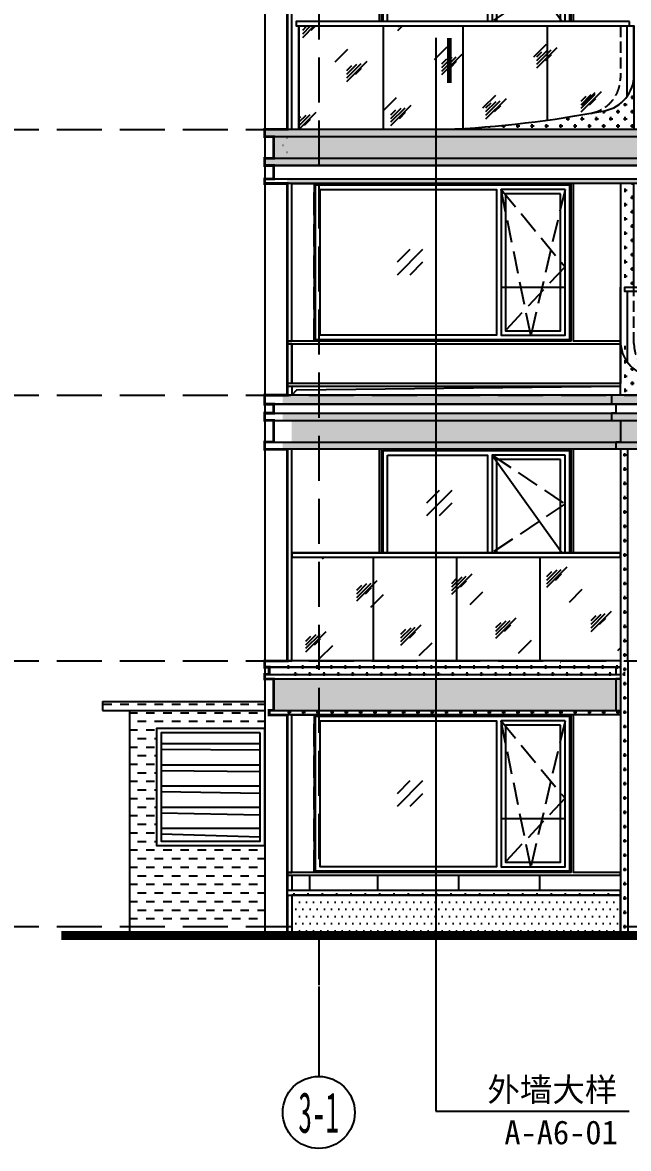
# Model space of a CAD drawing. Extents: x 646072 to 1012572, y -46617 to 16093.
# Drawn here: x 659430 to 666159, y -38015 to -25515 of the extents above; entities that cross this region are included whole.
import ezdxf
from ezdxf.enums import TextEntityAlignment as Align

# ---------------------------------------------------------------- set-up
doc = ezdxf.new("R2010")
doc.units = 0
doc.header["$LTSCALE"] = 1000
doc.header["$MEASUREMENT"] = 0
for name, pattern in [('3#楼-HZS$0$3#楼-HZS$0$__DASH', [0.35, 0.25, -0.1]), ('3#楼-HZS$0$3#楼-HZS$0$DASH', [0.35, 0.25, -0.1]), ('3#楼-HZS$0$DASH', [0.35, 0.25, -0.1]), ('3#楼-HZS$0$DOTE', [2.4200000000000004, 2, -0.2, 0.02, -0.2])]:
    doc.linetypes.add(name, pattern=pattern)
for name, color, linetype in [('3#楼-HZS$0$3#楼-HZS$0$00-立面灰色金属看线', 252, 'Continuous'), ('3#楼-HZS$0$3#楼-HZS$0$00-立面米色看线', 31, 'Continuous'), ('3#楼-HZS$0$3#楼-HZS$0$3#-轴号$0$A-ANNO-AXIS-CIRC', 3, 'Continuous'), ('3#楼-HZS$0$3#楼-HZS$0$3#-轴号$0$A-ANNO-AXIS-TEXT', 7, 'Continuous'), ('3#楼-HZS$0$3#楼-HZS$0$A-ANNO-SYMB', 3, 'Continuous'), ('3#楼-HZS$0$3#楼-HZS$0$A-DOOR', 51, 'Continuous'), ('3#楼-HZS$0$3#楼-HZS$0$A-ROOF', 241, 'Continuous'), ('3#楼-HZS$0$3#楼-HZS$0$DOTE', 1, '3#楼-HZS$0$DOTE'), ('3#楼-HZS$0$3#楼-HZS$0$ELEV-WIND', 4, 'Continuous'), ('3#楼-HZS$0$3#楼-HZS$0$RAIL', 163, 'Continuous'), ('3#楼-HZS$0$3#楼-HZS$0$WINDOW', 4, 'Continuous'), ('3#楼-HZS$0$3#楼-HZS$0$填充-浅黄色铝板', 30, 'Continuous'), ('3#楼-HZS$0$3#楼-HZS$0$填充-深灰色涂料', 11, 'Continuous'), ('3#楼-HZS$0$3#楼-HZS$0$填充-玻璃', 150, 'Continuous'), ('3#楼-HZS$0$3#楼-HZS$0$填充-银白色铝板', 115, 'Continuous'), ('3#楼-HZS$0$3#楼-HZS$0$轮廓', 255, 'Continuous'), ('3#楼-HZS$0$A-ANNO-INDX', 3, 'Continuous'), ('3#楼-HZS$0$A-ANNO-TEXT', 3, 'Continuous'), ('AXIS_TEXT', 7, 'Continuous')]:
    doc.layers.add(name, color=color, linetype=linetype)
doc.styles.add('3#楼-HZS$0$3#楼-HZS$0$3#-轴号$0$_TCH_AXIS', font='')
doc.styles.add('3#楼-HZS$0$_TCH_DIM', font='')
doc.styles.add('COMPLEX', font='COMPLEX')
doc.styles.get('3#楼-HZS$0$3#楼-HZS$0$3#-轴号$0$_TCH_AXIS').set_extended_font_data('SimSun')
doc.styles.get('3#楼-HZS$0$_TCH_DIM').set_extended_font_data('SimSun')
pattern_1 = [(0, (-5409.443961269106, -58333.21456829587), (79.375, 79.375), [39.6875, -119.0625]), (90, (-5389.600211269106, -58353.05831829587), (-79.375, 79.375), [39.6875, -119.0625])]
pattern_2 = [(0, (-5418.230445285677, -99899.72746543365), (79.375, 79.375), [39.6875, -119.0625]), (90, (-5398.386695285677, -99919.57121543365), (-79.375, 79.375), [39.6875, -119.0625])]
pattern_3 = [(45, (-5418.230445285677, -99859.72746543365), (-489.8835780060401, 489.8835780060401), [224, -576]), (45, (-5322.230445285677, -99819.72746543365), (-489.8835780060401, 489.8835780060401), [96, -704]), (45, (-5418.230445285677, -99819.72746543365), (-489.8835780060401, 489.8835780060401), [160, -640]), (45, (-5370.230445285677, -99859.72746543365), (537.401153701776, -537.4011537017761), [200, -600]), (45, (-5418.230445285677, -99899.72746543365), (-489.8835780060401, 489.8835780060401), [320, -480]), (45, (-5418.230445285677, -99779.72746543365), (-489.8835780060401, 489.8835780060401), [80, -720])]

# ---------------------------------------------------------------- blocks, each defined once
blk = doc.blocks.new('3#楼-HZS$0$3#楼-HZS$0$trrhgfhf')
blk.add_wipeout([(31145.938140649178, -102614.2620308483), (27495.76279635075, -102614.26203084795), (27495.76279635258, -101414.26203084803), (31145.938140649178, -101414.26203084801)]).dxf.layer = '3#楼-HZS$0$3#楼-HZS$0$A-ANNO-SYMB'
at = {"layer": '3#楼-HZS$0$3#楼-HZS$0$RAIL'}
blk.add_lwpolyline([(31145.938140649, -101414.262030848), (27495.76279635087, -101414.2620308479), (27495.76279635087, -101464.2620308479), (31145.75103497168, -101464.2620328052)], close=True, dxfattribs=at)
at = {"layer": '3#楼-HZS$0$3#楼-HZS$0$WINDOW'}
blk.add_lwpolyline([(31145.938140649, -102614.2620308481), (27495.76279635087, -102614.262030848), (27495.76279635087, -101414.2620308479), (31145.938140649, -101414.262030848)], close=True, dxfattribs=at)
for points in [[(28400.54780143767, -101463.9982042529), (28400.73490711511, -102613.9982033048)], [(29325.54777627764, -101463.847706212), (29325.73488195508, -102613.847705264)], [(30250.54775111773, -101463.6972081711), (30250.73485679505, -102613.6972072231)]]:
    blk.add_lwpolyline(points, dxfattribs=at)
blk = doc.blocks.new('3#楼-HZS$0$3#楼-HZS$0$FSD+5G04D+F970K')
at = {"layer": '3#楼-HZS$0$3#楼-HZS$0$ELEV-WIND', "color": 8, "linetype": '3#楼-HZS$0$3#楼-HZS$0$__DASH'}
blk.add_lwpolyline([(72399.82974499092, -27578.00334601343), (70300, -27578.00334601343), (70300, -29928.00334601331), (72399.82974499092, -29928.00334601337)], close=True, dxfattribs=at)
at = {"layer": '3#楼-HZS$0$3#楼-HZS$0$ELEV-WIND'}
for points in [[(72384.82974499092, -27593.00334601343), (70315, -27593.00334601343), (70315, -29913.00334601331), (72384.82974499092, -29913.00334601337)], [(70365, -27643.00334601343), (71175, -27643.00334601343), (71175, -29863.00334601331), (70365, -29863.00334601331)], [(70415, -27693.00334601343), (71125, -27693.00334601343), (71125, -29813.00334601331), (70415, -29813.00334601331)], [(72334.82974499092, -27643.00334601343), (71225, -27643.00334601343), (71225, -29863.00334601331), (72334.82974499092, -29863.00334601337)]]:
    blk.add_lwpolyline(points, close=True, dxfattribs=at)
at = {"layer": '3#楼-HZS$0$3#楼-HZS$0$ELEV-WIND', "color": 8}
blk.add_lwpolyline([(71175, -27643.00334601343), (70365, -28778.00334601337), (71175, -29863.00334601331)], dxfattribs=at)
at = {"layer": '3#楼-HZS$0$3#楼-HZS$0$ELEV-WIND', "color": 8, "linetype": '3#楼-HZS$0$DASH'}
blk.add_lwpolyline([(71175, -27643.00334601343), (70365, -28185.50334601344), (71175, -28728.00334601346)], dxfattribs=at)
blk = doc.blocks.new('3#楼-HZS$0$3#楼-HZS$0$dfjh0fg4+l70')
at = {"layer": '3#楼-HZS$0$3#楼-HZS$0$00-立面灰色金属看线', "elevation": 1e-08}
blk.add_lwpolyline([(383480.3898287762, -393536.572422593), (383480.3898287762, -393636.5724226052), (383530.3898287762, -393636.5724226052), (383530.3898287762, -393736.5724226052), (383480.3898287762, -393736.5724226052), (383480.3898287762, -393816.5724225931), (383580.3898287762, -393816.5724225931), (383580.3898287762, -394056.5724225931), (383530.3898287762, -394056.5724225931), (383530.3898287762, -394136.572422593)], dxfattribs=at)
at = {"layer": '3#楼-HZS$0$3#楼-HZS$0$00-立面灰色金属看线'}
for points in [[(379879.6870688284, -396486.5724225931), (379929.6870688284, -396486.5724225931), (379929.6870688284, -394136.5724225932), (379879.6870688284, -394136.5724225932)], [(380929.8566514028, -394136.5724225931), (380899.8566514028, -394136.5724225931), (380899.8566514028, -396486.5724225931), (380929.8566514028, -396486.5724225931)], [(383059.6863963937, -394136.5724225931), (383029.6863963937, -394136.5724225931), (383029.6863963937, -396486.5724225931), (383059.6863963937, -396486.5724225931)]]:
    blk.add_lwpolyline(points, close=True, dxfattribs=at)
at = {"layer": '3#楼-HZS$0$3#楼-HZS$0$00-立面米色看线'}
for points in [[(390679.7804614676, -393536.5724225931), (379629.7618430424, -393536.54462135), (379629.7618430424, -393636.5446213622), (390679.7804614676, -393636.5724226053)], [(390679.7804614676, -393636.5724226053), (379729.7618430424, -393636.5446213622), (379729.7618430424, -393736.5446213622), (379629.7618430424, -393736.5446213622), (379629.7618430424, -393816.54462135), (379729.7618430424, -393816.54462135), (379729.7618430424, -394056.54462135), (390679.7804614676, -394056.5724225931)], [(379729.7618430424, -393736.5446213622), (390679.7804614676, -393736.5724226053)], [(379729.7618430424, -393816.54462135), (390679.7804614676, -393816.5724225931)], [(390679.7804614676, -394136.5724225931), (379629.7638571423, -394136.54462135), (379629.7638571423, -394056.54462135), (390679.7804614676, -394056.5724225931)], [(383660.2979005228, -394136.5724225931), (383660.2979005228, -396486.5724225931)]]:
    blk.add_lwpolyline(points, dxfattribs=at)
at = {"layer": '3#楼-HZS$0$3#楼-HZS$0$00-立面灰色金属看线', "extrusion": (0, 0, -1), "zscale": -1}
blk.add_blockref('3#楼-HZS$0$3#楼-HZS$0$FSD+5G04D+F970K', (-453329.6863963937, -366558.5690765797), dxfattribs=at)
at = {"layer": '3#楼-HZS$0$3#楼-HZS$0$A-ANNO-SYMB'}
blk.add_blockref('3#楼-HZS$0$3#楼-HZS$0$trrhgfhf', (352433.9242724758, -293872.3103917451), dxfattribs=at)
at = {"layer": '3#楼-HZS$0$3#楼-HZS$0$00-立面米色看线'}
blk.add_lwpolyline([(383580.2979005228, -394136.5724225931), (383580.2979005228, -396486.5724225931)], dxfattribs=at)
blk = doc.blocks.new('3#楼-HZS$0$3#楼-HZS$0$dfg56h4f+g9h0k7')
at = {"layer": '3#楼-HZS$0$3#楼-HZS$0$RAIL'}
blk.add_lwpolyline([(426648.4870681694, -363619.9774678481), (419599.1988836443, -363619.9516390706), (419599.1988836443, -363569.9516390706), (426648.4870681694, -363569.9774678481)], dxfattribs=at)
at = {"layer": '3#楼-HZS$0$3#楼-HZS$0$WINDOW'}
for points in [[(419629.1323021718, -364408.5213985445), (419629.1323021718, -363619.9516390706)], [(420648.4871339675, -364678.3272112879), (420648.4871339675, -363619.9516390706)], [(421648.4871339675, -364769.9774678481), (421648.4871339675, -363619.9516390706)], [(422648.4871339675, -364769.9774678481), (422648.4871339675, -363619.9516390706)], [(423648.4871339675, -364769.9774678481), (423648.4871339675, -363619.9516390706)], [(424648.4871339675, -364769.9774678481), (424648.4871339675, -363619.9516390706)], [(425648.4871339675, -364769.9774678481), (425648.4871339675, -363619.9516390706)], [(426648.4871339675, -364769.9774678481), (426648.4871339675, -363619.9516390706)]]:
    blk.add_lwpolyline(points, dxfattribs=at)
blk = doc.blocks.new('3#楼-HZS$0$3#楼-HZS$0$tregfdgdg')
blk.add_wipeout([(55550.89403557477, -25728.00311066766), (62650.60256147907, -25728.003421576577), (62650.569237843745, -26928.00333677453), (55550.89403557475, -26928.002877755564)]).dxf.layer = '3#楼-HZS$0$3#楼-HZS$0$RAIL'
at = {"layer": '3#楼-HZS$0$3#楼-HZS$0$00-立面米色看线'}
blk.add_line((55550.89403557475, -25728.00311066769), (55550.89403557475, -26326.5638645424), dxfattribs=at)
at = {"layer": '3#楼-HZS$0$3#楼-HZS$0$00-立面米色看线', "linetype": '3#楼-HZS$0$3#楼-HZS$0$__DASH', "ltscale": 0.5}
blk.add_line((55700.8940344759, -26354.41373131936), (55700.8940344759, -25728.00311317149), dxfattribs=at)
at = {"layer": '3#楼-HZS$0$3#楼-HZS$0$00-立面米色看线'}
blk.add_lwpolyline([(62650.24880157225, -26927.97750730492), (55550.89403557475, -26927.95167967031), (55550.89403557475, -25728.00311066769)], dxfattribs=at)
for centre, radius, start, end in [((55950.89403557475, -26326.5638645424), 400, 180, 259.1128618920542), ((58187.79559126403, -14696.43916359753), 12243.29046884241, 259.1128618920542, 267.4866183300693)]:
    blk.add_arc(centre, radius, start, end, dxfattribs=at)
at = {"layer": '3#楼-HZS$0$3#楼-HZS$0$00-立面米色看线', "linetype": '3#楼-HZS$0$3#楼-HZS$0$__DASH', "ltscale": 0.5}
blk.add_arc((56100.8940344759, -26354.41373131936), 400, 180, 259.8509425689774, dxfattribs=at)
blk.add_blockref('3#楼-HZS$0$3#楼-HZS$0$dfg56h4f+g9h0k7', (-363998.238266597, 337841.9575340021))
blk = doc.blocks.new('3#楼-HZS$0$3#楼-HZS$0$asd+g04ds+9gj0')
at = {"layer": '3#楼-HZS$0$3#楼-HZS$0$ELEV-WIND', "color": 8, "linetype": '3#楼-HZS$0$3#楼-HZS$0$__DASH'}
blk.add_lwpolyline([(73199.99932756531, -24578.00334601343), (70349.99921368272, -24578.00334601343), (70349.99921368272, -26328.00334601343), (73199.99932756531, -26328.00334601349)], close=True, dxfattribs=at)
at = {"layer": '3#楼-HZS$0$3#楼-HZS$0$ELEV-WIND'}
for points in [[(73184.99932756531, -24593.00334601343), (70364.99921368272, -24593.00334601343), (70364.99921368272, -26313.00334601343), (73184.99932756531, -26313.00334601343)], [(70414.99921368272, -24643.00334601343), (71124.99921368272, -24643.00334601343), (71124.99921368272, -26263.00334601343), (70414.99921368272, -26263.00334601343)], [(70464.99921368272, -24693.00334601343), (71074.99921368272, -24693.00334601343), (71074.99921368272, -26213.00334601343), (70464.99921368272, -26213.00334601343)], [(73134.99932756531, -24643.00334601343), (71174.99921368272, -24643.00334601343), (71174.99921368272, -26263.00334601343), (73134.99932756531, -26263.00334601343)]]:
    blk.add_lwpolyline(points, close=True, dxfattribs=at)
at = {"layer": '3#楼-HZS$0$3#楼-HZS$0$ELEV-WIND', "color": 8, "linetype": '3#楼-HZS$0$3#楼-HZS$0$DASH'}
for points in [[(71124.99921368272, -24643.00334601343), (70414.99921368272, -25503.00334601343), (71124.99921368272, -26263.00334601343)], [(70414.99921368272, -24643.00334601343), (70794.99921368272, -26263.00334601343), (71124.99921368272, -24643.00334601343)]]:
    blk.add_lwpolyline(points, dxfattribs=at)
at = {"layer": '3#楼-HZS$0$3#楼-HZS$0$ELEV-WIND', "color": 8}
blk.add_lwpolyline([(71124.99921368272, -25728.00334601344), (70414.99921368272, -25728.00334601343)], dxfattribs=at)
blk = doc.blocks.new('3#楼-HZS$0$3#楼-HZS$0$ZASFG501+DF9GJ04+G9K0')
at = {"layer": '3#楼-HZS$0$3#楼-HZS$0$00-立面灰色金属看线'}
for points in [[(379880.0282794286, -388823.6017835304), (379930.0282794286, -388823.6017835304), (379930.0282794286, -387073.6017835304), (379880.0282794286, -387073.6017835304)], [(380180.0299354747, -388823.6017835304), (379930.0282794286, -388823.6017835304), (379930.0282794286, -387073.6017835304), (380180.0299354747, -387073.6017835304)], [(379930.0282794286, -389293.6017835303), (379880.0282794286, -389293.6017835303), (379880.0282794286, -388853.6017835304), (379930.0282794286, -388853.6017835304)], [(379930.0282794286, -389423.6017835303), (379880.0282794286, -389423.6017835303), (379880.0282794286, -389323.6017835303), (379930.0282794286, -389323.6017835303)]]:
    blk.add_lwpolyline(points, close=True, dxfattribs=at)
at = {"layer": '3#楼-HZS$0$3#楼-HZS$0$00-立面米色看线'}
for points in [[(390679.7804614676, -386473.5758303019), (379629.6927040722, -386473.6017836616), (379629.6927040722, -386553.6017836739), (390679.7804614676, -386553.5758303141)], [(390679.7804614676, -386553.5758899773), (379729.6927040722, -386553.6017836739), (379729.6927040722, -386793.6017836739), (379629.6927040722, -386793.6017836739), (379629.6927040722, -386873.6017836617), (379729.6927040722, -386873.6017836617), (379729.6927040722, -387023.6017836617), (390679.7804614676, -387023.5759499059)], [(379729.6931606771, -386793.6017836733), (390679.7809180724, -386793.5758899768)], [(379729.6931835937, -386873.6017836611), (390679.7809409893, -386873.5759499053)], [(390679.7804614676, -387073.5758899652), (379629.6927040722, -387073.6017836617), (379629.6927040722, -387023.6017836617), (390679.7804614676, -387023.5758899652)]]:
    blk.add_lwpolyline(points, dxfattribs=at)
at = {"layer": '3#楼-HZS$0$3#楼-HZS$0$00-立面灰色金属看线', "xscale": -1}
blk.add_blockref('3#楼-HZS$0$3#楼-HZS$0$asd+g04ds+9gj0', (453379.6721859712, -362495.598437517), dxfattribs=at)
at = {"layer": '3#楼-HZS$0$3#楼-HZS$0$RAIL'}
blk.add_blockref('3#楼-HZS$0$3#楼-HZS$0$tregfdgdg', (328029.5316598953, -362495.598437517), dxfattribs=at)
at = {"layer": '3#楼-HZS$0$3#楼-HZS$0$00-立面灰色金属看线'}
for points in [[(383059.6729722884, -387073.6017835304), (383029.6729722884, -387073.6017835304), (383029.6729722884, -388823.6017835304), (379880.0282794286, -388823.6017835304), (379880.0282794286, -388853.6017835304), (383580.3898287762, -388853.6017835304), (383580.3898287762, -388823.6017835304), (383059.6729722884, -388823.6017835304)], [(379930.0282794286, -388853.6017835304), (383580.3898287762, -388853.6017835304), (383580.3898287762, -389293.6017835303), (379930.0282794286, -389293.6017835303)], [(383580.3898287762, -389293.6017835303), (379880.0282794286, -389293.6017835303), (379880.0282794286, -389323.6017835303), (383580.3898287762, -389323.6017835303)]]:
    blk.add_lwpolyline(points, close=True, dxfattribs=at)
blk.add_lwpolyline([(379930.0282794286, -389423.6017835303), (379985.2210296255, -389362.8745285232), (383580.3898287762, -389323.6017835303)], dxfattribs=at)
at = {"layer": '3#楼-HZS$0$3#楼-HZS$0$00-立面米色看线'}
blk.add_lwpolyline([(383730.3898276775, -388223.6017835303), (383730.3898276775, -387073.6017835304), (383580.3898287762, -387073.6017835304), (383580.3898287762, -388223.6017835303)], dxfattribs=at)
blk = doc.blocks.new('3#楼-HZS$0$3#楼-HZS$0$dfj50fg+k')
blk.add_wipeout([(378898.5012305093, -143401.86609311114), (378928.50123050774, -143401.86609311114), (378928.50123050774, -144551.8660931146), (382649.0442849741, -144551.86609311457), (382649.04428562766, -143351.8660931146), (378898.5012305093, -143351.8660931146)]).dxf.layer = '3#楼-HZS$0$3#楼-HZS$0$A-ANNO-SYMB'
at = {"layer": '3#楼-HZS$0$3#楼-HZS$0$00-立面灰色金属看线'}
blk.add_lwpolyline([(378928.5012305076, -143401.8660931145), (382649.0442849741, -143401.8660931145), (382649.0442849741, -144551.8660931145), (378928.5012305076, -144551.8660931145)], close=True, dxfattribs=at)
at = {"layer": '3#楼-HZS$0$3#楼-HZS$0$00-立面米色看线', "linetype": '3#楼-HZS$0$3#楼-HZS$0$__DASH', "ltscale": 0.5}
blk.add_line((382499.0442867253, -143401.8660931144), (382499.0442867253, -143978.3281461251), dxfattribs=at)
at = {"layer": '3#楼-HZS$0$3#楼-HZS$0$00-立面米色看线'}
blk.add_line((382649.0442856266, -143978.3281461251), (382649.0442856266, -143401.8660931144), dxfattribs=at)
blk.add_lwpolyline([(382649.0442856266, -143401.8660931144), (382649.0442849741, -144551.8660844737), (380549.0442956116, -144551.8660855801)], dxfattribs=at)
at = {"layer": '3#楼-HZS$0$3#楼-HZS$0$00-立面米色看线', "linetype": '3#楼-HZS$0$3#楼-HZS$0$__DASH', "ltscale": 0.5}
blk.add_arc((382099.0442867253, -143978.3281461251), 400, 280.1490574310227, 0, dxfattribs=at)
at = {"layer": '3#楼-HZS$0$3#楼-HZS$0$00-立面米色看线'}
for centre, radius, start, end in [((382249.0442856266, -143950.4782793481), 400, 280.8871381079459, 0), ((380012.1427299373, -132320.3535784032), 12243.29046884241, 272.5133816732625, 280.8871381079459)]:
    blk.add_arc(centre, radius, start, end, dxfattribs=at)
at = {"layer": '3#楼-HZS$0$3#楼-HZS$0$RAIL'}
blk.add_lwpolyline([(382599.0442856266, -143351.8660931145), (378898.5012305076, -143351.8660931145), (378898.5012305076, -143401.8660931145), (382599.0442856266, -143401.8660931145)], close=True, dxfattribs=at)
at = {"layer": '3#楼-HZS$0$3#楼-HZS$0$WINDOW'}
for points in [[(378928.5012305076, -143401.8660931145), (378928.5012305076, -144551.8660931145)], [(379863.6369942874, -143401.8660931145), (379863.6369942874, -144551.8660931145)], [(380748.7727580671, -143401.8660931145), (380748.7727580671, -144541.4639087335)], [(381683.9085218469, -143401.8660931145), (381683.9085218469, -144448.97100338)], [(382569.0442856266, -143401.8660931145), (382569.0442856266, -144190.4782793481)]]:
    blk.add_lwpolyline(points, dxfattribs=at)
blk = doc.blocks.new('3#楼-HZS$0$3#楼-HZS$0$dfj54+gf90l7')
at = {"layer": '3#楼-HZS$0$3#楼-HZS$0$00-立面灰色金属看线'}
for points in [[(379879.6870688284, -382531.1942758777), (379929.6870688284, -382531.1942758777), (379929.6870688284, -380181.1942758778), (379879.6870688284, -380181.1942758778)], [(380929.8566514028, -380181.1942758777), (380899.8566514028, -380181.1942758777), (380899.8566514028, -382531.1942758777), (380929.8566514028, -382531.1942758777)], [(383059.6863963937, -380181.1942758777), (383029.6863963937, -380181.1942758777), (383029.6863963937, -382531.1942758777), (383059.6863963937, -382531.1942758777)]]:
    blk.add_lwpolyline(points, close=True, dxfattribs=at)
at = {"layer": '3#楼-HZS$0$3#楼-HZS$0$00-立面灰色金属看线', "extrusion": (0, 0, -1), "zscale": -1}
blk.add_blockref('3#楼-HZS$0$3#楼-HZS$0$FSD+5G04D+F970K', (-453329.6863963937, -352603.1951618173), dxfattribs=at)
blk.add_blockref('3#楼-HZS$0$3#楼-HZS$0$dfj50fg+k', (1081.185838320758, -237979.3281827631))
blk = doc.blocks.new('3#楼-HZS$0$3#楼-HZS$0$DF5J14+FG97K+0')
at = {"layer": '3#楼-HZS$0$3#楼-HZS$0$00-立面灰色金属看线'}
for points in [[(226133.5479852988, 106339.0016641836), (226103.5479852988, 106339.0016641837), (226103.5479852988, 104589.0016641837), (222953.9032924392, 104589.0016641837), (222953.9032924392, 104559.0016641837), (226654.5123135615, 104559.0016641837), (226654.5123135615, 104589.0016641837), (226133.5479852988, 104589.0016641837)], [(222953.9051030111, 104589.0016641837), (223003.9051030111, 104589.0016641837), (223003.9051030111, 106339.0016641837), (222953.9051030111, 106339.0016641837)], [(223253.9067590571, 104589.0016641837), (223003.9051030111, 104589.0016641837), (223003.9051030111, 106339.0016641837), (223253.9067590571, 106339.0016641837)]]:
    blk.add_lwpolyline(points, close=True, dxfattribs=at)
blk.add_lwpolyline([(222953.9051030111, 104389.0294025689), (222953.9051030111, 104559.0016641837), (223003.9051030111, 104559.0016641837), (223003.9051030111, 104389.021161641)], dxfattribs=at)
at = {"layer": '3#楼-HZS$0$3#楼-HZS$0$00-立面米色看线'}
for points in [[(226654.5123135615, 106939.0016641837), (222703.9069135831, 106939.0016641837), (222703.9069135831, 106869.0016641715), (226654.5123135615, 106869.0016641715)], [(226654.5123135615, 106939.0016641837), (226654.5123135615, 103889.0016641837)], [(226734.5123135615, 106939.0016641837), (226734.5123135615, 103889.0016641837)], [(226654.5123135615, 106869.0016641715), (222753.9069135831, 106869.0016641715), (222753.9069135831, 106789.0016641715), (222703.9069135831, 106789.0016641715), (222703.9069135831, 106739.0016641837), (222803.9069135831, 106739.0016641837), (222803.9069135831, 106389.0016641837), (226654.5123135615, 106389.0016641837)], [(222753.9069135831, 106789.0016641715), (226654.5123135615, 106789.0016641715)], [(226604.5123135615, 106869.0016641739), (226604.5123135615, 106789.0016641739), (226654.5123135615, 106789.0016641739), (226654.5123135615, 106739.0016641861), (226604.5123135615, 106739.0016641861), (226604.5123135615, 106389.0016641861), (226654.5123135615, 106389.0016641861), (226654.5123135615, 106339.0016641861)], [(222803.9069135831, 106739.0016641837), (226654.5123135615, 106739.0016641837)], [(226654.5123135615, 106339.0016641837), (222753.9069135831, 106339.0016641837), (222753.9069135831, 106389.0016641837), (226654.5123135615, 106389.0016641837)]]:
    blk.add_lwpolyline(points, dxfattribs=at)
at = {"layer": '3#楼-HZS$0$3#楼-HZS$0$00-立面灰色金属看线', "xscale": -1}
blk.add_blockref('3#楼-HZS$0$3#楼-HZS$0$asd+g04ds+9gj0', (296453.5471989816, 130917.0050101971), dxfattribs=at)
blk = doc.blocks.new('3#楼-HZS$0$3#楼-HZS$0$d+ff+g89+0k4')
blk.add_wipeout([(387073.9452054565, -372010.1486496913), (387034.4745273071, -371828.01673488633), (386964.41862076125, -371626.8474200385), (386772.0765818333, -371345.44010499975), (386556.6793885491, -371146.0730265978), (386251.2055782083, -370979.4282493886), (385971.9162823519, -370906.9352633667), (385786.9766822324, -370893.7122383769), (365637.5169572755, -370893.61355204816), (365637.5169572755, -371293.6135520603), (385786.97471827274, -371293.71223837946), (385938.6114108291, -371306.5792306898), (386098.7634601518, -371349.4462702725), (386244.3782425206, -371418.61355204775), (386382.15242588165, -371518.61355204735), (386477.52331272507, -371616.53242606006), (386626.20259387535, -371868.61355204775), (386686.97029936296, -372193.7122383685), (386686.97029936296, -393643.62531246536), (386683.0422638684, -393692.01324312924), (386669.4930842256, -393741.9632377312), (386649.97041067557, -393787.9545937966), (386615.6795169441, -393837.7698302697), (386559.72400705534, -393888.8928326928), (386489.1970938678, -393925.67084511084), (386408.1776064868, -393943.6220159533), (365887.51758784405, -393943.62650037854), (365887.51758784405, -394343.6265004031), (386373.67760616535, -394343.6253132678), (386538.07335034286, -394327.1221069115), (386689.60004931816, -394274.8267339412), (386830.0927014526, -394185.5132499514), (386943.0161118433, -394068.84649543255), (387019.4314097306, -393943.6135520471), (387071.38340848486, -393790.5222017088), (387086.97029936296, -393643.6253124899), (387086.970495759, -372304.6170790822), (387086.97029936296, -372193.71223836124)]).translate(0, 0, -1e-08)
at = {"layer": '3#楼-HZS$0$3#楼-HZS$0$00-立面米色看线', "color": 251}
blk.add_line((365887.5175878438, -378540.8495306369, -1.000000000000001e-08), (365887.5175878438, -402893.6270058547, -1.999989424599335e-08), dxfattribs=at)
at = {"layer": '3#楼-HZS$0$3#楼-HZS$0$00-立面米色看线', "elevation": -1e-08}
for points in [[(385786.9766822323, -370893.7122383769, -0.4142121242975373), (387086.9702993629, -372193.7122383612), (387086.9702993629, -393643.6253124899, -0.4142135452328548), (386386.9703403272, -394343.6253124899), (365887.5175878439, -394343.6265004031), (365887.5175878439, -394263.6265003909), (386386.9703356456, -394263.6253124777, 0.414213545232854), (387006.9702993629, -393643.6253124777), (387006.9702993629, -372193.7122383724, 0.4142121242975291), (385786.9762894404, -370973.7122383871), (365637.5167608794, -370973.6135520593)], [(385786.9747182726, -371293.7122383795, -0.4142121242975317), (386686.9702993629, -372193.7122383686), (386686.9702993629, -393643.6253124654, -0.4142135452328548), (386386.970316919, -393943.6253124654), (365887.5175878439, -393943.6265003785), (365887.5175878439, -394023.6265003907), (386386.9703216007, -394023.6253124775, 0.414213545232854), (386766.9702993629, -393643.6253124775), (386766.9702993629, -372193.7122383573, 0.4142121242975336), (385786.9751110645, -371213.7122383691), (365637.5167608794, -371213.6135520472)]]:
    blk.add_lwpolyline(points, format="xyb", dxfattribs=at)
blk.add_lwpolyline([(365987.8549944999, -394023.6264945387), (365987.8549944999, -394263.6264945389)], dxfattribs=at)
blk = doc.blocks.new('3#楼-HZS$0$3#楼-HZS$0$as++sdf+h+fj+')
at = {"layer": '3#楼-HZS$0$3#楼-HZS$0$A-DOOR'}
h = blk.add_hatch(dxfattribs=at)
h.set_pattern_fill('ANSI32', color=256, scale=50, angle=135)
h.set_pattern_definition([(180, (-524559758.503602, -299598173.3799989), (-1.4210854715202e-14, -238.125), []), (180, (-524559837.8786363, -299598094.0049646), (-1.4210854715202e-14, -238.125), [])])
h.paths.add_polyline_path([(719924.8713508248, -39820.49977278709), (718824.8713508248, -39820.49977278709), (718824.8713508248, -41020.49977278709), (719924.8713508248, -41020.49977278709)])
for points in [[(719974.8713508248, -39770.49977278709), (718774.8713508248, -39770.49977278709), (718774.8713508248, -41070.49977278709), (719974.8713508248, -41070.49977278709)], [(719924.8713508248, -39820.49977278709), (718824.8713508248, -39820.49977278709), (718824.8713508248, -41020.49977278709), (719924.8713508248, -41020.49977278709)]]:
    blk.add_lwpolyline(points, close=True, dxfattribs=at)
at = {"layer": '3#楼-HZS$0$3#楼-HZS$0$A-ROOF'}
for p, q in [((718174.8713508248, -39470.4997728467), (719974.8713508238, -39470.49977284669)), ((718174.8713508248, -39470.4997728467), (718174.8713508248, -39570.4997728467)), ((718174.8713508248, -39570.4997728467), (719974.8713508237, -39570.4997728467)), ((718474.8713508248, -39570.49977278709), (718474.8713508248, -42070.4997728467)), ((717778.4996857643, -42070.4997728467), (719974.8713508237, -42070.4997728467))]:
    blk.add_line(p, q, dxfattribs=at)
blk = doc.blocks.new('3#楼-HZS$0$3#楼-HZS$0$D+FJ04F+G970K')
at = {"layer": '3#楼-HZS$0$3#楼-HZS$0$轮廓', "const_width": 30, "elevation": -1.141863191774833e-08}
blk.add_lwpolyline([(197901.1226669245, -67265.71719590874), (197901.1226669245, -64815.71719538909), (197701.1244774965, -64815.71719538909), (197701.1244774965, -64765.71719538909), (197751.1244774965, -64765.71719538909), (197751.1244774965, -64415.71719538909), (197651.1244774965, -64415.71719538909), (197651.1244774965, -64365.71719540129), (197701.1244774965, -64365.71719540126), (197701.1244774965, -64285.71719540126), (197651.1244774965, -64285.71719540126), (197651.1244774965, -64215.71719538906), (197901.1226669245, -64215.71719538906), (197901.1226669245, -61865.71674503468), (197651.1934200745, -61865.70284441311), (197651.1934200745, -61785.70284441311), (197751.1934200752, -61785.70284441311), (197751.1934200752, -61545.70284440098), (197651.1934200752, -61545.70284440093), (197651.1934200752, -61465.70284441311), (197751.1264915965, -61465.70284441311), (197751.1264915965, -61365.70284442528), (197651.1934200745, -61365.70284442528), (197651.1934200745, -61265.70284795339), (197901.1226669245, -61265.71674857495), (197901.1226669245, -58915.71674503479), (197651.0573526262, -58915.71674503479), (197651.0573526262, -58865.71674503479), (197751.0573526262, -58865.71674503479), (197751.0573526262, -58715.7169265323), (197651.1242811043, -58715.7169265323), (197651.1583145692, -58635.71692660241), (197751.0913860911, -58635.71692660238), (197751.0573527309, -58395.7169261821), (197651.124281209, -58395.7169261821), (197651.1242811043, -58315.71674503476), (197901.1226669245, -58315.71674503476), (197901.1226669245, -55965.71674857498)], dxfattribs=at)
blk = doc.blocks.new('3#楼-HZS$0$3#楼-HZS$0$d+gfsh5d+f8hj')
at = {"color": 8}
for points in [[(720969.3983937413, -30386.58879765216), (720827.9770375041, -30528.01015388948)], [(721110.8197499786, -30386.58879765222), (720827.9770375041, -30669.43151012686)], [(721110.8197499787, -30528.01015388948), (720969.3983937413, -30669.4315101268)], [(720969.3983937413, -36286.58879765216), (720827.9770375041, -36428.01015388948)], [(721110.8197499786, -36286.58879765222), (720827.9770375041, -36569.43151012686)], [(721110.8197499787, -36428.01015388948), (720969.3983937413, -36569.4315101268)]]:
    blk.add_lwpolyline(points, dxfattribs=at)
at = {"color": 8, "elevation": -1e-08}
for points in [[(721294.5, -33061.57511672756), (721153.0786437627, -33202.99647296488)], [(721435.9213562373, -33061.57511672762), (721153.0786437627, -33344.41782920226)], [(721435.9213562374, -33202.99647296488), (721294.5, -33344.4178292022)]]:
    blk.add_lwpolyline(points, dxfattribs=at)
blk = doc.blocks.new('3#楼-HZS$0$3#楼-HZS$0$hjgjgkjhjkjh')
blk.add_wipeout([(27673.3753006743, -89692.723987031), (27673.380306137526, -89862.72398688374), (27423.30134798121, -89862.68276923007), (27423.30134798121, -89912.72398703112), (27473.301347981298, -89912.72398703112), (27473.314597036922, -90362.72398664101), (31123.98509643406, -90362.72398664092), (31124.064002602543, -89692.7105332354)]).translate(0, 0, -1e-08)
blk.add_wipeout([(27673.37530067423, -89692.723987031), (27673.37530067423, -89862.72398703112), (31123.235704763025, -89862.68276922998), (31123.235704763025, -89692.68276922981)]).translate(0, 0, -1e-08)
at = {"layer": '3#楼-HZS$0$3#楼-HZS$0$00-立面米色看线', "color": 4, "elevation": -1e-08}
blk.add_lwpolyline([(27673.37530067423, -89692.723987031), (31123.23570476286, -89692.68276922981), (31123.23570476286, -89862.68276922993), (27673.37530067423, -89862.72398703112)], close=True, dxfattribs=at)
for points in [[(28424.18058587285, -89692.72398664092), (28424.18058587285, -89862.72398664104)], [(29324.18058587285, -89692.72398664092), (29324.18058587285, -89862.72398664104)], [(30224.18058587285, -89692.72398664092), (30224.18058587285, -89862.72398664104)]]:
    blk.add_lwpolyline(points, dxfattribs=at)
at = {"layer": '3#楼-HZS$0$3#楼-HZS$0$00-立面米色看线'}
for points in [[(27423.30134798121, -89912.72398703112), (31123.23570476309, -89912.72398703103), (31123.23570476309, -89862.68276922998), (27423.30134798121, -89862.68276923007)], [(31123.23570476286, -90362.68276922996), (31123.23570476286, -89912.68276922996), (27473.30134798121, -89912.72398703112), (27473.30134798121, -90362.72398703112)]]:
    blk.add_lwpolyline(points, close=True, dxfattribs=at)
blk = doc.blocks.new('3#楼-HZS$0$3#楼-HZS$0$d+fh0j4+gf0l')
at = {"layer": '3#楼-HZS$0$3#楼-HZS$0$填充-浅黄色铝板'}
h = blk.add_hatch(dxfattribs=at)
h.set_pattern_fill('CROSS', color=256, scale=50)
h.set_pattern_definition([(0, (289049.5557560592, -113671.9811983543), (79.375, 79.375), [39.6875, -119.0625]), (90, (289069.3995060592, -113691.8249483543), (-79.375, 79.375), [39.6875, -119.0625])])
edge = h.paths.add_edge_path(flags=17)
edge.add_line((532632.5761846611, 367.0254557309381), (532552.5761846611, 367.0254557309381))
edge.add_line((532552.5761846611, 367.0254557309381), (532552.5761846611, -532.97784078111))
edge.add_arc((532252.5761846611, -532.97784078111), 300, 270.0000033529737, 360, ccw=False)
edge.add_line((532252.5762022173, -832.97784078111), (511753.123687759, -832.9797615607677))
edge.add_line((511753.123687759, -832.9797615607677), (511753.123687759, -912.9797615729331))
edge.add_line((511753.123687759, -912.9797615729331), (532252.5762068975, -912.9778407932172))
edge.add_arc((532252.5761846596, -532.9778407917329), 380.0000000014849, 270.0000033529924, 359.9999999999868)
edge.add_line((532632.5761846611, -532.9778407918202), (532632.5761846611, 367.0254557309381))
edge = h.paths.add_edge_path(flags=17)
edge.add_line((532872.5761846611, 367.0254557309381), (532632.5761846611, 367.0254557309381))
edge.add_line((532632.5761846611, 367.0254557309381), (532632.5761846611, -532.9778407918202))
edge.add_arc((532252.5761846596, -532.9778407917183), 380.0000000015134, 270.00000335297483, 359.99999999998465, ccw=False)
edge.add_line((532252.5762068974, -912.9778407932172), (511853.4610944152, -912.9790228544152))
edge.add_line((511853.4610944152, -912.9790228544152), (511853.4610944152, -1152.979022854648))
edge.add_line((511853.4610944152, -1152.979022854648), (532252.5762209438, -1152.97784079345))
edge.add_arc((532252.5761846611, -532.9778407934537), 619.9999999999975, 270.0000033529765, 360.0000000000031)
edge.add_line((532872.5761846611, -532.9778407934209), (532872.5761846611, 367.0254557309381))
edge = h.paths.add_edge_path()
edge.add_line((532952.5761846611, 367.0254557309381), (532872.5761846611, 367.0254557309381))
edge.add_line((532872.5761846611, 367.0254557309381), (532872.5761846611, -532.9778407934209))
edge.add_arc((532252.576184661, -532.9778407933518), 620.0000000001164, 270.00000335297653, 359.99999999999363, ccw=False)
edge.add_line((532252.5762209437, -1152.97784079345), (511753.123687759, -1152.979761560826))
edge.add_line((511753.123687759, -1152.979761560826), (511753.123687759, -1232.979761572991))
edge.add_line((511753.123687759, -1232.979761572991), (532252.5762256255, -1232.977840805674))
edge.add_arc((532252.5761846611, -532.9778408056809), 699.999999999994, 270.0000033529768, 360.0000000000006)
edge.add_line((532952.5761846611, -532.9778408056736), (532952.5761846611, 367.0254557309381))
h = blk.add_hatch(dxfattribs=at)
h.set_pattern_fill('CROSS', color=256, scale=50)
h.set_pattern_definition(pattern_1)
h.paths.add_polyline_path([(515902.9824531316, -231.2802799603669, -0.3595927184835098), (515578.5324554413, -624.0807343551423, -0.008211941792365429), (515182.4387255781, -693.5388913944771), (515182.4387255781, -832.6680852386635), (515902.9824524792, -832.6680848590331)])
h.paths.add_polyline_path([(515137.4387255782, -700.5845481044962, -0.001032779969762686), (515087.4387255782, -708.2120817679679), (515087.4387255782, -767.6680934997275), (514635.0713042107, -767.6680934997275, -0.01147532366520008), (514075.3913955529, -817.6680934997858), (515137.4387255782, -817.6680934997275)])
h = blk.add_hatch(dxfattribs=at)
h.set_pattern_fill('CROSS', color=252, scale=50)
h.set_pattern_definition(pattern_2)
h.paths.add_polyline_path([(512003.4608590703, -912.9797614417039), (511953.4608590703, -912.9797614417039), (511953.4608590703, -1152.979761441704), (512003.4608590703, -1152.979761441704)])
h = blk.add_hatch(dxfattribs=at)
h.set_pattern_fill('CROSS', color=256, scale=50)
h.set_pattern_definition(pattern_1)
h.paths.add_polyline_path([(512002.4430191567, -1432.668093499844), (522802.1915800518, -1432.668093499844), (522802.1915800518, -1382.668093499844), (512002.4430191567, -1382.668093499844)])
h = blk.add_hatch(dxfattribs=at)
h.set_pattern_fill('CROSS', color=256, scale=50)
h.set_pattern_definition(pattern_1)
h.paths.add_polyline_path([(515903.2958651759, -1432.668093499844), (515753.2958662747, -1432.668093499844), (515753.2958662747, -2582.668093499844), (515903.2958651759, -2582.668093499844)])
h = blk.add_hatch(dxfattribs=at)
h.set_pattern_fill('CROSS', color=256, scale=50)
h.set_pattern_definition(pattern_1)
h.paths.add_polyline_path([(515753.2958662758, -3181.280279960367, 0.3595927184835098), (516077.7458639661, -3574.080734355142, 0.008211941792365429), (516473.8395938292, -3643.538891394477), (516473.8395938292, -3782.668085238663), (515753.2958669283, -3782.668084859033)])
h.paths.add_polyline_path([(516518.8395938292, -3650.584548104496, 0.001032779969762686), (516568.8395938292, -3658.212081767968), (516568.8395938292, -3717.668093499728), (517021.2070151968, -3717.668093499728, 0.01147532366520008), (517580.8869238546, -3767.668093499786), (516518.8395938292, -3767.668093499728)])
h = blk.add_hatch(dxfattribs=at)
h.set_pattern_fill('CROSS', color=256, scale=50)
h.set_pattern_definition(pattern_1)
h.paths.add_polyline_path([(511952.4420355491, -3882.677315366396), (522802.8502292158, -3882.677315366396), (522802.8502292158, -3782.677542613179), (511952.4420355491, -3782.677542613179)])
h = blk.add_hatch(dxfattribs=at)
h.set_pattern_fill('CROSS', color=256, scale=50)
h.set_pattern_definition(pattern_2)
h.paths.add_polyline_path([(522582.6238574489, -4302.979534170358), (522803.2112305374, -4302.979534170358), (522803.2112305374, -3982.979534182639), (511953.1234731419, -3982.979534182639), (511953.121459042, -4062.979534170474), (512053.121459042, -4062.979534170474), (512053.121459042, -4302.979534170474), (511953.1234731419, -4302.979534170474), (511953.1234731419, -4382.979534170474), (522582.6238574488, -4382.979534170474)])
h = blk.add_hatch(dxfattribs=at)
h.set_pattern_fill('CROSS', color=256, scale=50)
h.set_pattern_definition([(0, (-5334.443961269106, -58333.21456829587), (79.375, 79.375), [39.6875, -119.0625]), (90, (-5314.600211269106, -58353.05831829587), (-79.375, 79.375), [39.6875, -119.0625])])
h.paths.add_polyline_path([(515703.0472319996, -4382.677315354231), (515783.3866320279, -4382.677315354231), (515783.3866320279, -9732.67308338848), (515703.0472319996, -9732.67308338848)])
h = blk.add_hatch(dxfattribs=at)
h.set_pattern_fill('CROSS', color=256, scale=50)
h.set_pattern_definition(pattern_2)
h.paths.add_polyline_path([(511953.4626696423, -6932.979534170649), (515754.0680696208, -6932.979534170649), (515754.0680696208, -6732.975302204723), (511953.4626696423, -6732.975302204723), (511953.4626696423, -6782.979534182814), (512003.4626696423, -6782.979534182814), (512003.4626696423, -6862.979534182814), (511953.4626696423, -6862.979534182814)])
h = blk.add_hatch(dxfattribs=at)
h.set_pattern_fill('CROSS', color=256, scale=50)
h.set_pattern_definition(pattern_1)
h.paths.add_polyline_path([(512002.4430191567, -7332.668093499844), (515753.3866320279, -7332.668093499844), (515753.3866320279, -7282.668093499844), (512002.4430191567, -7282.668093499844)])
h = blk.add_hatch(dxfattribs=at)
h.set_pattern_fill('CROSS', color=256, scale=50)
h.set_pattern_definition([(0, (-207604.2165082152, 28220.03039260203), (79.375, 79.375), [39.6875, -119.0625]), (90, (-207584.3727582152, 28200.18664260203), (-79.375, 79.375), [39.6875, -119.0625])])
h.paths.add_polyline_path([(512003.3054149994, -9332.99298796631), (515703.2397669092, -9332.99298796631), (515703.2397669092, -9282.951770165178), (512003.3054149994, -9282.951770165178)])
at = {"layer": '3#楼-HZS$0$3#楼-HZS$0$填充-玻璃'}
h = blk.add_hatch(dxfattribs=at)
h.set_pattern_fill('玻璃1', color=150, scale=100)
h.set_pattern_definition(pattern_3)
h.paths.add_polyline_path([(513068.2565993853, 317.029687683942), (512133.1208356057, 317.029687683942), (512133.1208356057, -832.9703123161162), (513068.2565993853, -832.9703123161162)])
h.paths.add_polyline_path([(514003.392363165, 317.029687683942), (513068.2565993853, 317.029687683942), (513068.2565993853, -832.9703123161162), (513803.6637290613, -832.9703123161162, 0.004083923925226634), (514003.392363165, -822.5681279350247)])
h.paths.add_polyline_path([(514938.5281269447, 317.029687683942), (514003.392363165, 317.029687683942), (514003.392363165, -822.5681279350247, 0.01919510600780751), (514938.5281269447, -730.0752225814795)])
h.paths.add_polyline_path([(515753.6638918233, 317.029687683942), (514938.5281269447, 317.029687683942), (514938.5281269447, -730.0752225814504, 0.01004061129359331), (515424.1477345452, -653.1734324191057, 0.3632338633270559), (515753.6638918233, -259.4323653265892)])
h = blk.add_hatch(dxfattribs=at)
h.set_pattern_fill('玻璃1', color=150, scale=100)
h.set_pattern_definition(pattern_3)
h.paths.add_polyline_path([(512103.1178378981, -5582.981650153233), (515703.7286695924, -5600.658974946593), (515703.7286695924, -6750.654742980929), (512103.1178378981, -6732.977418187569)])
at = {"layer": '3#楼-HZS$0$3#楼-HZS$0$填充-银白色铝板'}
h = blk.add_hatch(dxfattribs=at)
h.set_pattern_fill('DOTS', color=256, scale=50)
h.set_pattern_definition([(0, (-5418.911882878514, -99899.42524661741), (39.6875, 79.375), [0, -79.375])])
h.paths.add_polyline_path([(516153.3866320279, -7282.677315354405), (519502.576184661, -7282.677315354405), (519502.576184661, -6932.677315354405), (516153.3866320279, -6932.677315354405)])
h.paths.add_polyline_path([(511853.4626696423, -7282.97953417059), (515703.3866320279, -7282.677315354405), (515703.3866320279, -6932.677315354405), (511853.4626696423, -6932.97953417059)])
h.paths.add_polyline_path([(533252.5762919697, -7282.677315352004), (533252.5762919699, -6932.677315354391), (529902.3543914539, -6932.677315354405), (529902.3543914539, -7282.677315352019)])
h = blk.add_hatch(dxfattribs=at)
h.set_pattern_fill('DOTS', color=256, scale=50)
h.set_pattern_definition([(0, (-207604.2165082152, 28220.03039260203), (39.6875, 79.375), [0, -79.375])])
h.paths.add_polyline_path([(512053.4608590703, -9332.992986210913), (515704.0680696208, -9332.992986210913), (515704.0680696208, -9732.992987576159), (512053.4608590703, -9732.992987576159)])
blk = doc.blocks.new('_AXISO')
blk.add_circle((0, 0), 0.5)
at = {"layer": 'AXIS_TEXT', "style": 'COMPLEX', "width": 1.041666666666667}
blk.add_attdef('A', text='', height=0.56, dxfattribs=at).set_placement((-0.25, -0.28), (0.25, -0.28), align=Align.FIT)

msp = doc.modelspace()

# ---------------------------------------------------------------- linework, layer by layer
at = {"layer": '3#楼-HZS$0$3#楼-HZS$0$3#-轴号$0$A-ANNO-AXIS-CIRC'}
msp.add_line((662719.7139722068, -36215.3055908641), (662719.7139722068, -37215.3055908641), dxfattribs=at)
at = {"layer": '3#楼-HZS$0$3#楼-HZS$0$DOTE', "linetype": '3#楼-HZS$0$3#楼-HZS$0$__DASH', "ltscale": 2}
for p, q in [((652810.9265156139, -26701.78916669125), (718310.9170040172, -26701.78916669125)), ((652810.9265156139, -29651.78916669125), (718310.9170040172, -29651.78916669125)), ((652810.9265156139, -32601.78916669125), (718310.9170040172, -32601.78916669125)), ((652810.9265156139, -35551.78916669125), (718310.9170040172, -35551.78916669125))]:
    msp.add_line(p, q, dxfattribs=at)
at = {"layer": '3#楼-HZS$0$A-ANNO-INDX', "color": 1}
msp.add_line((664020.2724891193, -37599.19857627049), (666168.2896575275, -37599.19857627049), dxfattribs=at)

# ---------------------------------------------------------------- block references
at = {"layer": '3#楼-HZS$0$3#楼-HZS$0$3#-轴号$0$A-ANNO-AXIS-CIRC'}
ref = msp.add_blockref('_AXISO', (662719.7139722068, -37615.3055908641), dxfattribs=dict(at, xscale=800, yscale=800, zscale=800))
ref.add_attrib('A', '3-1', dxfattribs={"layer": '3#楼-HZS$0$3#楼-HZS$0$3#-轴号$0$A-ANNO-AXIS-TEXT', "height": 452.5483399593904, "style": '3#楼-HZS$0$3#楼-HZS$0$3#-轴号$0$_TCH_AXIS', "width": 0.4661458333334121}).set_placement((662493.4398022271, -37841.57976084379), (662945.9881421865, -37841.57976084379), align=Align.FIT)

# ---------------------------------------------------------------- texts
at = {"layer": '3#楼-HZS$0$A-ANNO-TEXT', "color": 7, "style": '3#楼-HZS$0$_TCH_DIM'}
for s, p in [('外墙大样', (664592.403581578, -37494.19857627049)), ('A-A6-01', (664781.4331174431, -37968.54456783167))]:
    msp.add_text(s, height=264.3459915611814, dxfattribs=at).set_placement(p)

# ---------------------------------------------------------------- next in the draw order: block references
msp.add_blockref('3#楼-HZS$0$3#楼-HZS$0$dfjh0fg4+l70', (282489.6838614785, 363884.7698020944))

# ---------------------------------------------------------------- next in the draw order: block references
for name, p in [('3#楼-HZS$0$3#楼-HZS$0$ZASFG501+DF9GJ04+G9K0', (282489.6838614785, 359771.7989357726, 1e-08)), ('3#楼-HZS$0$3#楼-HZS$0$DF5J14+FG97K+0', (439415.808848468, -139540.8042846826, 1e-08))]:
    msp.add_blockref(name, p)

# ---------------------------------------------------------------- next in the draw order: block references
msp.add_blockref('3#楼-HZS$0$3#楼-HZS$0$dfj54+gf90l7', (282489.686859186, 355829.4008772333, 1e-08))

# ---------------------------------------------------------------- next in the draw order: block references
msp.add_blockref('3#楼-HZS$0$3#楼-HZS$0$d+ff+g89+0k4', (296231.8589777069, 367241.8243853559, 2e-08))

# ---------------------------------------------------------------- next in the draw order: hatches: boundary and pattern name
at = {"layer": '3#楼-HZS$0$3#楼-HZS$0$填充-深灰色涂料'}
h = msp.add_hatch(dxfattribs=at)
h.set_pattern_fill('DASH', color=11, scale=100)
h.set_pattern_definition([(0, (-57287.96341580641, 2351.207306273689), (95.25, 95.25), [95.25, -95.25])])
h.paths.add_polyline_path([(660919.3765655517, -33351.80262043929), (662119.3765655517, -33351.80262043929), (662119.3765655517, -34651.80262043929), (660919.3765655517, -34651.80262043929)])
h.paths.add_polyline_path([(662119.3765655507, -33201.78916669133), (662119.3765655507, -33151.78916669134), (662119.3765655507, -33051.80262049889), (660319.3765655517, -33051.80262049889), (660319.3765655517, -33151.80262049889), (660619.3765655517, -33151.80262043929), (660619.3765655517, -35551.78916669125), (662119.3765655507, -35551.78916669125)])

# ---------------------------------------------------------------- next in the draw order: linework, layer by layer
at = {"layer": '3#楼-HZS$0$3#楼-HZS$0$DOTE', "linetype": '3#楼-HZS$0$3#楼-HZS$0$__DASH', "ltscale": 2}
msp.add_line((662719.7139722068, -2101.789166691247, 1e-08), (662719.7139722068, -37215.3055908641, 1e-08), dxfattribs=at)
at = {"layer": '3#楼-HZS$0$A-ANNO-INDX', "color": 1, "const_width": 50}
msp.add_lwpolyline([(664170.2724891193, -25685.88040181878), (664170.2724891193, -26185.88040181878)], dxfattribs=at)

# ---------------------------------------------------------------- next in the draw order: block references
at = {"color": 2}
msp.add_blockref('3#楼-HZS$0$3#楼-HZS$0$D+FJ04F+G970K', (464468.2522844465, 31613.92802869776, 2.141863191774833e-08), dxfattribs=at)
for name, p in [('3#楼-HZS$0$3#楼-HZS$0$d+gfsh5d+f8hj', (-57237.96341580641, 2351.207306273689, 1e-08)), ('3#楼-HZS$0$3#楼-HZS$0$as++sdf+h+fj+', (-57855.4947852731, 6418.697152347806))]:
    msp.add_blockref(name, p)

# ---------------------------------------------------------------- next in the draw order: block references
at = {"layer": '3#楼-HZS$0$3#楼-HZS$0$A-ANNO-SYMB'}
msp.add_blockref('3#楼-HZS$0$3#楼-HZS$0$hjgjgkjhjkjh', (634946.2571594269, 54710.90791273647, 2e-08), dxfattribs=at)

# ---------------------------------------------------------------- next in the draw order: linework, layer by layer
at = {"const_width": 100, "elevation": 1e-08}
msp.add_lwpolyline([(709966.0365841936, -35651.78916669125), (659860.344800074, -35651.78916669125)], dxfattribs=at)
at = {"layer": '3#楼-HZS$0$A-ANNO-INDX', "color": 1}
msp.add_line((664020.2724891193, -25685.88040181878), (664020.2724891193, -37599.19857627049), dxfattribs=at)

# ---------------------------------------------------------------- next in the draw order: block references
msp.add_blockref('3#楼-HZS$0$3#楼-HZS$0$d+fh0j4+gf0l', (150366.2530924088, -25868.82308632834, 1e-08))

doc.saveas('drawing.dxf')
